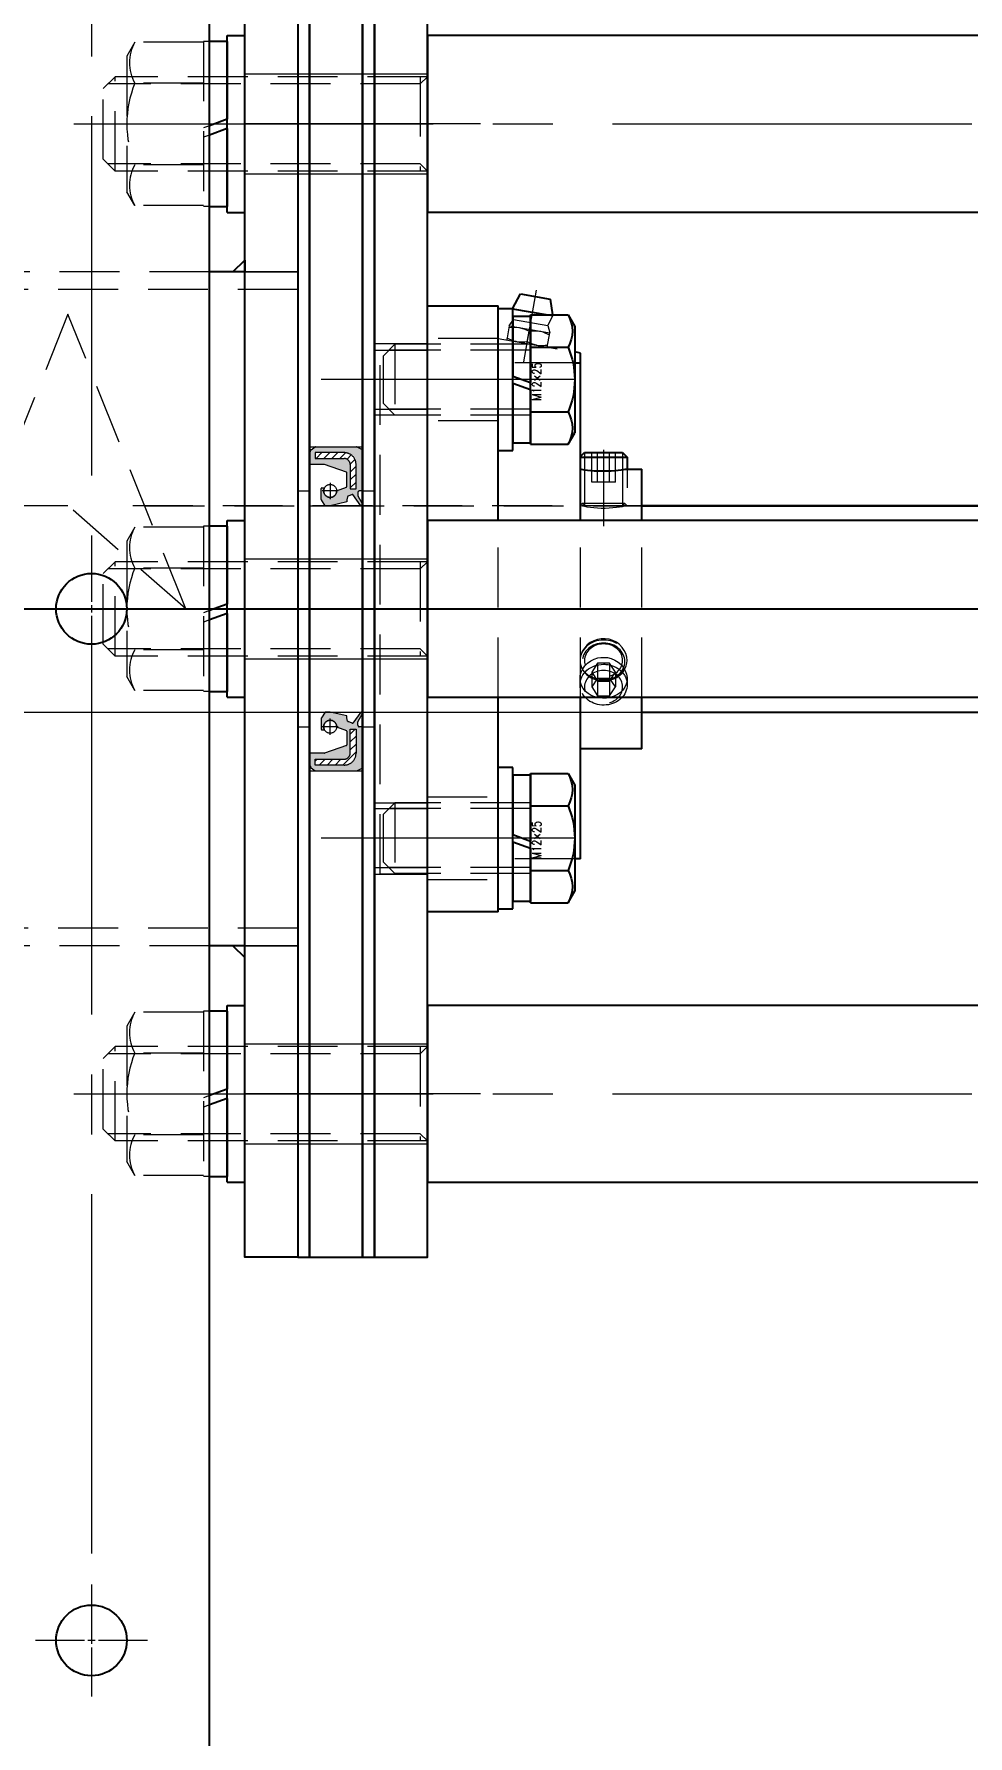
# Model space of a CAD drawing. Header units: millimetres. Extents: x 0 to 49006, y -7876 to 6995.
# Drawn here: x 39548.2 to 39706.7, y 1468.9 to 1757.7 of the extents above; entities that cross this region are included whole.
import ezdxf
from ezdxf import colors
from ezdxf.entities.mleader import LeaderData, LeaderLine
from ezdxf.enums import TextEntityAlignment as Align
from ezdxf.math import Vec2, Vec3

# ---------------------------------------------------------------- set-up
doc = ezdxf.new("R2010")
doc.units = ezdxf.units.MM
doc.header["$LTSCALE"] = 3.2
doc.header["$PDMODE"] = 99
doc.header["$PDSIZE"] = 1
for name, pattern in [('CENTER2', [28.575, 19.05, -3.175, 3.175, -3.175]), ('Dashed', [2, 1, -1]), ('HIDDEN2', [4.7625, 3.175, -1.5875])]:
    doc.linetypes.add(name, pattern=pattern)
for name, color, linetype, lineweight in [('01_外形線', 7, 'Continuous', 25), ('02_細線', 5, 'Continuous', 13), ('03_かくれ線', 6, 'HIDDEN2', 13), ('04_中心線', 1, 'CENTER2', 9), ('07_寸法線', 3, 'Continuous', 9), ('08_DIM', 3, 'Continuous', 13)]:
    doc.layers.add(name, color=color, linetype=linetype, lineweight=lineweight)
doc.styles.get("Standard").update_dxf_attribs({"font": 'txt.shx', "bigfont": 'extfont2.shx'})
doc.styles.add('寸法用', font='simplex.shx', dxfattribs={"width": 0.8, "bigfont": '@extfont2.shx'})
doc.dimstyles.new('機械製図用', dxfattribs={"dimtxt": 3.5, "dimasz": 3.5, "dimexe": 2, "dimexo": 0, "dimgap": 1.2, "dimtad": 1, "dimdsep": 46, "dimtxsty": '寸法用', "dimblk": 'OPEN30', "dimcen": 0, "dimclrd": 256, "dimclre": 256, "dimclrt": 7, "dimazin": 2, "dimtm": 1e-09, "dimtfac": 0.75, "dimtmove": 0, "dimatfit": 3, "dimldrblk": 'OPEN30', "dimfxl": 1, "dimlwd": -1, "dimlwe": -1, "dimarcsym": 0})
pattern_1 = [(45, (31655.3074, 1258.6442), (-0.67351921, 0.67351921), [])]

# ---------------------------------------------------------------- blocks, each defined once
blk = doc.blocks.new('AM_BALLOON1')
at = {"transparency": 16777216}
blk.add_circle((0, 0), 5, dxfattribs=at)
blk.add_attdef('B_NUMBER', text='', height=3, dxfattribs=at).set_placement((0, 0), align=Align.MIDDLE_CENTER)
blk = doc.blocks.new('_OPEN')
at = {"color": 0, "linetype": 'ByBlock'}
for p, q in [((-1, 0.167), (0, 0)), ((0, 0), (-1, -0.167)), ((0, 0), (-1, 0))]:
    blk.add_line(p, q, dxfattribs=at)
blk = doc.blocks.new('*U2288')
at = {"layer": '04_中心線', "color": 0, "linetype": 'CENTER2', "transparency": 16777216}
for p, q in [((0, 1.2), (0, 9.5)), ((-9.5, 0), (-1.2, 0)), ((1.2, 0), (9.5, 0)), ((0, -9.5), (0, -1.2))]:
    blk.add_line(p, q, dxfattribs=at)
at = {"layer": '04_中心線', "color": 0, "linetype": 'Continuous', "transparency": 16777216}
for p, q in [((-0.6, 0), (0.6, 0)), ((0, -0.6), (0, 0.6))]:
    blk.add_line(p, q, dxfattribs=at)
blk = doc.blocks.new('*U2289')
at = {"layer": '04_中心線', "color": 0, "linetype": 'CENTER2', "transparency": 16777216}
for p, q in [((0, 1.2), (0, 9.5)), ((-9.5, 0), (-1.2, 0)), ((1.2, 0), (9.5, 0)), ((0, -9.5), (0, -1.2))]:
    blk.add_line(p, q, dxfattribs=at)
at = {"layer": '04_中心線', "color": 0, "linetype": 'Continuous', "transparency": 16777216}
for p, q in [((-0.6, 0), (0.6, 0)), ((0, -0.6), (0, 0.6))]:
    blk.add_line(p, q, dxfattribs=at)
blk = doc.blocks.new('_Open30')
at = {"color": 0, "linetype": 'ByBlock', "lineweight": -2}
for p, q in [((-1, 0.268), (0, 0)), ((0, 0), (-1, -0.268)), ((0, 0), (-1, 0))]:
    blk.add_line(p, q, dxfattribs=at)
blk = doc.blocks.new('*D2294')
at = {"layer": '07_寸法線', "transparency": 16777216}
for p, q in [((38667.98, 1721.29), (38667.98, 2025.4)), ((39907.98, 1682.14), (39907.98, 2025.4)), ((38674.98, 2023.4), (39900.98, 2023.4))]:
    blk.add_line(p, q, dxfattribs=at)
at = {"layer": 'Defpoints', "color": 0, "transparency": 16777216}
for p in [(39907.98, 2023.4), (38667.98, 1717.29), (39907.98, 1678.14)]:
    blk.add_point(p, dxfattribs=at)
at = {"layer": '07_寸法線', "transparency": 16777216, "xscale": 7, "yscale": 7, "zscale": 7, "rotation": 180}
blk.add_blockref('_Open30', (38667.98, 2023.4), dxfattribs=at)
at = {"layer": '07_寸法線', "transparency": 16777216, "xscale": 7, "yscale": 7, "zscale": 7}
blk.add_blockref('_Open30', (39907.98, 2023.4), dxfattribs=at)
at = {"layer": '07_寸法線', "color": 7, "transparency": 16777216, "insert": (39287.98, 2032.4), "char_height": 14, "attachment_point": 5, "style": '寸法用'}
blk.add_mtext('1240', dxfattribs=at)

msp = doc.modelspace()

# ---------------------------------------------------------------- hatches: boundary and pattern name
at = {"layer": '03_かくれ線', "transparency": 33554521}
h = msp.add_hatch(color=256, dxfattribs=at)
h.dxf.hatch_style = 1
h.paths.add_polyline_path([(39599.58, 1680.135), (39601.243, 1680.785, 0.3088836), (39601.307, 1680.878), (39601.307, 1683.23, 0.3190695), (39601.24, 1683.325), (39597.48, 1684.635), (39595.08, 1684.635, -0.4142136), (39594.98, 1684.735), (39594.98, 1686.635), (39595.12, 1686.85), (39595.12, 1687.035, -0.5051343), (39595.249, 1687.131), (39595.954, 1687.618, -0.1522158), (39596.011, 1687.635), (39602.956, 1687.635, -0.1164338), (39603.001, 1687.625), (39603.925, 1687.163, -0.284079), (39603.98, 1687.074), (39603.98, 1680.235, -0.4142136), (39603.88, 1680.135), (39603.427, 1680.135, 0.4142136), (39603.177, 1679.885), (39603.177, 1679.306), (39603.98, 1677.911), (39603.687, 1677.635), (39602.331, 1679.517, 0.3459578), (39602.212, 1679.551), (39601.521, 1679.27, 0.2442226), (39601.431, 1679.165), (39601.307, 1678.626), (39601.307, 1678.297), (39598.48, 1677.635), (39597.642, 1677.635), (39596.996, 1678.626, -0.1455715), (39596.98, 1678.68), (39596.98, 1680.555, -0.4142136), (39597.08, 1680.655), (39597.51, 1680.655, 1.2821135)])
h.paths.add_polyline_path([(39601.873, 1680.521), (39602.873, 1680.521), (39602.873, 1684.635, 0.4142136), (39600.873, 1686.635), (39595.93, 1686.635), (39595.93, 1685.635), (39600.873, 1685.635, -0.4142136), (39601.873, 1684.635)], flags=16)
at = {"layer": '03_かくれ線'}
h = msp.add_hatch(dxfattribs=at)
h.set_pattern_fill('ANSI31', color=256, scale=0.3, angle=360)
h.set_pattern_definition(pattern_1)
h.paths.add_polyline_path([(39602.873, 1684.635), (39602.873, 1680.521), (39601.873, 1680.521), (39601.873, 1684.635, 0.4142136), (39600.873, 1685.635), (39595.93, 1685.635), (39595.93, 1686.635), (39600.873, 1686.635, -0.4142136)])
at = {"layer": '03_かくれ線', "transparency": 33554521}
h = msp.add_hatch(color=256, dxfattribs=at)
h.dxf.hatch_style = 1
h.paths.add_polyline_path([(39599.58, 1640.135), (39601.243, 1639.485, -0.3088836), (39601.307, 1639.392), (39601.307, 1637.04, -0.3190695), (39601.24, 1636.946), (39597.48, 1635.635), (39595.08, 1635.635, 0.4142136), (39594.98, 1635.535), (39594.98, 1633.635), (39595.12, 1633.42), (39595.12, 1633.235, 0.5051343), (39595.249, 1633.14), (39595.954, 1632.653, 0.1522158), (39596.011, 1632.635), (39602.956, 1632.635, 0.1164338), (39603.001, 1632.646), (39603.925, 1633.108, 0.284079), (39603.98, 1633.197), (39603.98, 1640.035, 0.4142136), (39603.88, 1640.135), (39603.427, 1640.135, -0.4142136), (39603.177, 1640.385), (39603.177, 1640.965), (39603.98, 1642.36), (39603.687, 1642.635), (39602.331, 1640.754, -0.3459578), (39602.212, 1640.719), (39601.521, 1641, -0.2442226), (39601.431, 1641.106), (39601.307, 1641.644), (39601.307, 1641.973), (39598.48, 1642.635), (39597.642, 1642.635), (39596.996, 1641.645, 0.1455715), (39596.98, 1641.59), (39596.98, 1639.716, 0.4142136), (39597.08, 1639.616), (39597.51, 1639.616, -1.2821135)])
h.paths.add_polyline_path([(39601.873, 1639.75), (39602.873, 1639.75), (39602.873, 1635.635, -0.4142136), (39600.873, 1633.635), (39595.93, 1633.635), (39595.93, 1634.635), (39600.873, 1634.635, 0.4142136), (39601.873, 1635.635)], flags=16)
at = {"layer": '03_かくれ線'}
h = msp.add_hatch(dxfattribs=at)
h.set_pattern_fill('ANSI31', color=256, scale=0.3, angle=360)
h.set_pattern_definition(pattern_1)
h.paths.add_polyline_path([(39602.873, 1635.635), (39602.873, 1639.75), (39601.873, 1639.75), (39601.873, 1635.635, -0.4142136), (39600.873, 1634.635), (39595.93, 1634.635), (39595.93, 1633.635), (39600.873, 1633.635, 0.4142136)])

# ---------------------------------------------------------------- linework, layer by layer
at = {"color": 0}
for p, q in [((39583.98, 1717.285), (39577.98, 1717.285)), ((39583.98, 1602.985), (39577.98, 1602.985))]:
    msp.add_line(p, q, dxfattribs=at)
for p, q in [((39651.38, 1677.635), (39713.58, 1677.635)), ((39713.58, 1677.635), (39651.38, 1677.635)), ((39477.98, 1660.135), (39905.975, 1660.135)), ((39651.38, 1642.635), (39713.58, 1642.635)), ((39651.38, 1642.635), (39714.02, 1642.635)), ((39764.98, 1592.863), (39614.98, 1592.863)), ((39614.98, 1592.863), (39614.98, 1562.863)), ((39614.98, 1562.863), (39754.98, 1562.863))]:
    msp.add_line(p, q)
for points in [[(39572.98, 1910.135), (39082.98, 1910.135), (39077.98, 1905.135), (39077.98, 1415.135), (39082.98, 1410.135), (39572.98, 1410.135), (39577.98, 1415.135), (39577.98, 1905.135)], [(39583.98, 1770.135), (39592.98, 1770.135), (39592.98, 1550.135), (39583.98, 1550.135)]]:
    msp.add_lwpolyline(points, close=True, dxfattribs=at)
for points in [[(39592.98, 1770.135), (39592.98, 1550.135), (39594.98, 1550.135), (39594.98, 1770.135)], [(39594.98, 1770.135), (39594.98, 1550.135), (39603.98, 1550.135), (39603.98, 1770.135)], [(39603.98, 1770.135), (39603.98, 1550.135), (39605.98, 1550.135), (39605.98, 1770.135)], [(39605.98, 1770.135), (39605.98, 1550.135), (39614.98, 1550.135), (39614.98, 1770.135)], [(39614.98, 1727.408), (39764.98, 1727.408), (39764.98, 1757.408), (39614.98, 1757.408)], [(39614.98, 1645.135), (39764.98, 1645.135), (39764.98, 1675.135), (39614.98, 1675.135)]]:
    msp.add_lwpolyline(points, close=True)
at = {"color": 3}
for points in [[(39583.98, 1717.285), (39581.98, 1717.285), (39581.98, 1717.285), (39583.98, 1719.285)], [(39583.98, 1602.985), (39581.98, 1602.985), (39581.98, 1602.985), (39583.98, 1600.985)]]:
    msp.add_lwpolyline(points, close=True, dxfattribs=at)
at = {"color": 0}
for centre in [(39557.98, 1660.135), (39557.98, 1485.135)]:
    msp.add_circle(centre, 6, dxfattribs=at)
at = {"layer": '01_外形線'}
for points in [[(39580.98, 1756.399), (39577.98, 1756.399)], [(39580.98, 1727.399), (39580.98, 1757.399)], [(39580.98, 1757.399), (39583.98, 1757.399)], [(39580.98, 1756.399), (39580.98, 1743.199)], [(39583.98, 1727.399), (39583.98, 1757.399)], [(39580.98, 1743.199), (39577.98, 1742.107)], [(39580.98, 1741.599), (39577.98, 1740.507)], [(39580.98, 1741.599), (39580.98, 1728.399)], [(39577.98, 1728.399), (39580.98, 1728.399)], [(39580.98, 1727.399), (39583.98, 1727.399)], [(39629.41, 1711.059), (39630.765, 1713.561)], [(39630.765, 1713.561), (39635.808, 1712.672)], [(39635.808, 1712.672), (39636.204, 1709.996)], [(39614.98, 1711.526), (39626.98, 1711.526)], [(39614.98, 1675.135), (39614.98, 1711.526)], [(39626.98, 1675.135), (39626.98, 1711.526)], [(39626.98, 1687.018), (39626.98, 1711.018)], [(39629.48, 1711.018), (39626.98, 1711.018)], [(39629.41, 1711.059), (39635.438, 1709.996)], [(39629.48, 1687.018), (39629.48, 1711.018)], [(39629.48, 1709.768), (39629.48, 1699.618)], [(39629.48, 1709.768), (39632.48, 1709.768)], [(39632.48, 1709.987), (39638.843, 1709.987)], [(39632.48, 1688.048), (39632.48, 1709.987)], [(39632.48, 1709.768), (39632.48, 1698.526)], [(39638.843, 1709.987), (39639.98, 1708.018)], [(39639.98, 1708.018), (39639.98, 1690.018)], [(39632.48, 1704.503), (39638.843, 1704.503)], [(39640.98, 1703.535), (39639.98, 1703.712)], [(39640.98, 1675.135), (39640.98, 1703.535)], [(39639.98, 1701.867), (39640.98, 1701.867)], [(39629.48, 1699.618), (39632.48, 1698.526)], [(39629.48, 1698.418), (39629.48, 1688.268)], [(39629.48, 1698.418), (39632.48, 1697.326)], [(39632.48, 1697.326), (39632.48, 1688.268)], [(39632.48, 1693.533), (39638.843, 1693.533)], [(39638.843, 1688.048), (39639.98, 1690.018)], [(39626.98, 1687.018), (39629.48, 1687.018)], [(39632.48, 1688.268), (39629.48, 1688.268)], [(39632.48, 1688.048), (39638.843, 1688.048)], [(39640.98, 1685.968), (39641.647, 1686.635)], [(39641.647, 1686.635), (39648.113, 1686.635)], [(39648.113, 1686.635), (39648.88, 1685.868)], [(39640.967, 1683.846), (39641.086, 1683.827), (39641.343, 1683.787), (39641.707, 1683.735), (39642.152, 1683.679), (39642.688, 1683.623), (39643.274, 1683.576), (39643.926, 1683.54), (39644.396, 1683.526), (39644.88, 1683.521)], [(39640.98, 1685.868), (39648.88, 1685.868)], [(39644.88, 1683.521), (39645.537, 1683.53), (39646.193, 1683.558), (39646.795, 1683.599), (39647.358, 1683.652), (39647.842, 1683.708), (39648.256, 1683.763), (39648.565, 1683.809), (39648.777, 1683.843), (39648.872, 1683.859), (39648.88, 1683.86)], [(39648.866, 1683.86), (39651.38, 1683.86)], [(39648.88, 1685.868), (39648.88, 1683.858)], [(39651.38, 1675.135), (39651.38, 1683.86)], [(39580.98, 1645.135), (39580.98, 1675.135)], [(39580.98, 1675.135), (39583.98, 1675.135)], [(39583.98, 1645.135), (39583.98, 1675.135)], [(39580.98, 1674.135), (39577.98, 1674.135)], [(39580.98, 1674.135), (39580.98, 1660.935)], [(39580.98, 1660.935), (39577.98, 1659.843)], [(39580.98, 1659.335), (39577.98, 1658.243)], [(39580.98, 1659.335), (39580.98, 1646.135)], [(39577.98, 1646.135), (39580.98, 1646.135)], [(39580.98, 1645.135), (39583.98, 1645.135)], [(39614.98, 1608.744), (39614.98, 1645.135)], [(39626.98, 1608.744), (39626.98, 1645.135)], [(39640.98, 1617.735), (39640.98, 1645.135)], [(39651.38, 1636.41), (39651.38, 1645.135)], [(39651.38, 1636.41), (39640.98, 1636.41)], [(39626.98, 1609.236), (39626.98, 1633.236)], [(39629.48, 1633.236), (39626.98, 1633.236)], [(39629.48, 1609.236), (39629.48, 1633.236)], [(39629.48, 1631.986), (39629.48, 1621.836)], [(39629.48, 1631.986), (39632.48, 1631.986)], [(39632.48, 1632.206), (39638.843, 1632.206)], [(39632.48, 1610.266), (39632.48, 1632.206)], [(39632.48, 1631.986), (39632.48, 1620.744)], [(39638.843, 1632.206), (39639.98, 1630.236)], [(39639.98, 1630.236), (39639.98, 1612.236)], [(39632.48, 1626.721), (39638.843, 1626.721)], [(39629.48, 1621.836), (39632.48, 1620.744)], [(39629.48, 1620.636), (39629.48, 1610.486)], [(39629.48, 1620.636), (39632.48, 1619.544)], [(39632.48, 1619.544), (39632.48, 1610.486)], [(39640.98, 1617.735), (39639.98, 1617.735)], [(39632.48, 1615.751), (39638.843, 1615.751)], [(39638.843, 1610.266), (39639.98, 1612.236)], [(39626.98, 1608.744), (39614.98, 1608.744)], [(39626.98, 1609.236), (39629.48, 1609.236)], [(39632.48, 1610.486), (39629.48, 1610.486)], [(39632.48, 1610.266), (39638.843, 1610.266)], [(39580.98, 1591.854), (39577.98, 1591.854)], [(39580.98, 1562.854), (39580.98, 1592.854)], [(39580.98, 1592.854), (39583.98, 1592.854)], [(39580.98, 1591.854), (39580.98, 1578.654)], [(39583.98, 1562.854), (39583.98, 1592.854)], [(39580.98, 1578.654), (39577.98, 1577.563)], [(39580.98, 1577.054), (39577.98, 1575.963)], [(39580.98, 1577.054), (39580.98, 1563.854)], [(39577.98, 1563.854), (39580.98, 1563.854)], [(39580.98, 1562.854), (39583.98, 1562.854)]]:
    msp.add_lwpolyline(points, dxfattribs=at)
for points in [[(39638.843, 1709.987, -0.2679491), (39638.843, 1704.503)], [(39638.843, 1704.503, -0.2073316), (39638.843, 1693.533)], [(39638.843, 1693.533, -0.2679491), (39638.843, 1688.048)], [(39638.843, 1632.206, -0.2679491), (39638.843, 1626.721)], [(39638.843, 1626.721, -0.2073316), (39638.843, 1615.751)], [(39638.843, 1615.751, -0.2679491), (39638.843, 1610.266)]]:
    msp.add_lwpolyline(points, format="xyb", dxfattribs=at)
at = {"layer": '02_細線'}
for points in [[(39641.647, 1686.635), (39641.647, 1683.744)], [(39648.113, 1686.635), (39648.113, 1683.744)]]:
    msp.add_lwpolyline(points, dxfattribs=at)
at = {"layer": '03_かくれ線'}
for p, q in [((39577.98, 1756.399), (39576.98, 1756.399)), ((39583.98, 1750.908), (39592.98, 1750.908)), ((39592.98, 1750.908), (39594.98, 1750.908)), ((39594.98, 1750.908), (39603.98, 1750.908)), ((39603.98, 1750.908), (39605.98, 1750.908)), ((39605.98, 1750.908), (39614.98, 1750.908)), ((39577.98, 1742.107), (39576.98, 1741.743)), ((39577.98, 1740.507), (39576.98, 1740.143)), ((39583.98, 1733.908), (39592.98, 1733.908)), ((39592.98, 1733.908), (39594.98, 1733.908)), ((39594.98, 1733.908), (39603.98, 1733.908)), ((39603.98, 1733.908), (39605.98, 1733.908)), ((39605.98, 1733.908), (39614.98, 1733.908)), ((39577.98, 1728.399), (39576.98, 1728.399)), ((39577.98, 1717.285), (39129.98, 1717.285)), ((39592.98, 1717.285), (39583.98, 1717.285)), ((39583.98, 1717.285), (39592.98, 1717.285)), ((39592.98, 1602.985), (39592.98, 1717.285)), ((39592.98, 1714.285), (39524.98, 1714.285)), ((39553.98, 1710.135), (39540.98, 1677.635)), ((39573.98, 1660.136), (39553.98, 1710.135)), ((39635.438, 1709.996), (39636.225, 1709.857)), ((39636.225, 1709.857), (39636.204, 1709.996)), ((39605.98, 1705.127), (39614.98, 1705.127)), ((39605.98, 1704.026), (39614.98, 1704.026)), ((39626.98, 1706.026), (39639.98, 1703.712)), ((39639.98, 1701.867), (39626.98, 1701.867)), ((39605.98, 1694.026), (39614.98, 1694.026)), ((39605.98, 1693.026), (39614.98, 1693.026)), ((39594.98, 1687.635), (39603.98, 1687.635)), ((39573.98, 1660.136), (39553.98, 1677.635)), ((39651.38, 1677.635), (39560.418, 1677.635)), ((39566.98, 1677.635), (39651.38, 1677.635)), ((39592.98, 1680.135), (39594.98, 1680.135)), ((39603.98, 1680.135), (39605.98, 1680.135)), ((39614.98, 1645.135), (39614.98, 1675.135)), ((39626.98, 1645.135), (39626.98, 1675.135)), ((39577.98, 1674.135), (39576.98, 1674.135)), ((39583.98, 1668.635), (39592.98, 1668.635)), ((39592.98, 1668.635), (39594.98, 1668.635)), ((39594.98, 1668.635), (39603.98, 1668.635)), ((39594.98, 1668.635), (39603.98, 1668.635)), ((39603.98, 1668.635), (39605.98, 1668.635)), ((39605.98, 1668.635), (39614.98, 1668.635)), ((39577.98, 1659.843), (39576.98, 1659.479)), ((39577.98, 1658.243), (39576.98, 1657.879)), ((39583.98, 1651.635), (39592.98, 1651.635)), ((39592.98, 1651.635), (39594.98, 1651.635)), ((39594.98, 1651.635), (39603.98, 1651.635)), ((39594.98, 1651.635), (39603.98, 1651.635)), ((39603.98, 1651.635), (39605.98, 1651.635)), ((39605.98, 1651.635), (39614.98, 1651.635)), ((39577.98, 1646.135), (39576.98, 1646.135)), ((39507.418, 1642.635), (39651.38, 1642.635)), ((39513.98, 1642.635), (39651.38, 1642.635)), ((39592.98, 1640.135), (39594.98, 1640.135)), ((39603.98, 1640.135), (39605.98, 1640.135)), ((39594.98, 1632.635), (39603.98, 1632.635)), ((39605.98, 1627.244), (39614.98, 1627.244)), ((39605.98, 1626.244), (39614.98, 1626.244)), ((39639.98, 1617.735), (39626.98, 1617.735)), ((39605.98, 1616.244), (39614.98, 1616.244)), ((39605.98, 1615.144), (39614.98, 1615.144)), ((39592.98, 1605.985), (39524.98, 1605.985)), ((39577.98, 1602.985), (39129.98, 1602.985)), ((39592.98, 1602.985), (39583.98, 1602.985)), ((39583.98, 1602.985), (39592.98, 1602.985)), ((39577.98, 1591.854), (39576.98, 1591.854)), ((39583.98, 1586.363), (39592.98, 1586.363)), ((39592.98, 1586.363), (39594.98, 1586.363)), ((39594.98, 1586.363), (39603.98, 1586.363)), ((39603.98, 1586.363), (39605.98, 1586.363)), ((39605.98, 1586.363), (39614.98, 1586.363)), ((39577.98, 1577.563), (39576.98, 1577.199)), ((39577.98, 1575.963), (39576.98, 1575.599)), ((39583.98, 1569.363), (39592.98, 1569.363)), ((39592.98, 1569.363), (39594.98, 1569.363)), ((39594.98, 1569.363), (39603.98, 1569.363)), ((39603.98, 1569.363), (39605.98, 1569.363)), ((39605.98, 1569.363), (39614.98, 1569.363)), ((39577.98, 1563.854), (39576.98, 1563.854))]:
    msp.add_line(p, q, dxfattribs=at)
for points in [[(39565.34, 1756.256), (39563.98, 1753.899)], [(39576.98, 1756.256), (39565.34, 1756.256)], [(39576.98, 1756.399), (39576.98, 1728.399)], [(39563.98, 1753.899), (39563.98, 1730.899)], [(39561.98, 1750.408), (39559.98, 1748.408)], [(39561.98, 1734.408), (39561.98, 1750.408)], [(39563.98, 1750.408), (39561.98, 1750.408)], [(39614.98, 1750.408), (39563.98, 1750.408)], [(39613.78, 1750.408), (39613.78, 1734.408)], [(39613.78, 1749.208), (39614.98, 1750.408)], [(39559.98, 1736.408), (39559.98, 1748.408)], [(39563.98, 1749.208), (39560.78, 1749.208)], [(39613.78, 1749.208), (39563.98, 1749.208)], [(39576.98, 1749.327), (39565.34, 1749.327)], [(39561.98, 1734.408), (39559.98, 1736.408)], [(39563.98, 1735.608), (39560.78, 1735.608)], [(39613.78, 1735.608), (39563.98, 1735.608)], [(39576.98, 1735.471), (39565.34, 1735.471)], [(39613.78, 1735.608), (39614.98, 1734.408)], [(39563.98, 1734.408), (39561.98, 1734.408)], [(39614.98, 1734.408), (39563.98, 1734.408)], [(39565.34, 1728.543), (39563.98, 1730.899)], [(39576.98, 1728.543), (39565.34, 1728.543)], [(39629.599, 1709.248), (39629.41, 1711.059)], [(39636.225, 1709.857), (39635.429, 1708.22)], [(39628.857, 1708.151), (39628.433, 1705.748)], [(39628.802, 1707.843), (39629.244, 1707.895), (39629.686, 1707.917), (39630.135, 1707.903), (39630.58, 1707.847)], [(39628.857, 1708.151), (39629.599, 1709.248)], [(39628.857, 1708.151), (39635.75, 1706.935)], [(39629.599, 1709.248), (39635.429, 1708.22)], [(39630.58, 1707.847), (39630.702, 1707.823), (39631.099, 1707.724), (39631.488, 1707.591), (39632.249, 1707.235)], [(39631.934, 1705.448), (39632.249, 1707.235)], [(39632.249, 1707.235), (39632.691, 1707.287), (39633.133, 1707.309), (39633.582, 1707.295), (39634.027, 1707.239)], [(39634.027, 1707.239), (39634.149, 1707.216), (39634.546, 1707.116), (39634.935, 1706.983), (39635.696, 1706.627)], [(39635.327, 1704.532), (39635.75, 1706.935)], [(39635.429, 1708.22), (39635.75, 1706.935)], [(39606.98, 1615.135), (39606.98, 1705.135)], [(39606.98, 1705.135), (39614.98, 1705.135)], [(39609.48, 1705.018), (39607.48, 1703.018)], [(39632.48, 1704.018), (39608.48, 1704.018)], [(39632.48, 1705.018), (39609.48, 1705.018)], [(39609.48, 1705.018), (39609.48, 1693.018)], [(39626.98, 1706.026), (39614.98, 1706.026)], [(39630.156, 1705.444), (39630.034, 1705.467), (39629.637, 1705.567), (39629.249, 1705.7), (39628.487, 1706.056)], [(39631.934, 1705.448), (39631.493, 1705.395), (39631.05, 1705.373), (39630.601, 1705.388), (39630.156, 1705.444)], [(39633.603, 1704.836), (39633.481, 1704.859), (39633.084, 1704.959), (39632.696, 1705.092), (39631.934, 1705.448)], [(39635.381, 1704.84), (39634.939, 1704.788), (39634.497, 1704.766), (39634.048, 1704.78), (39633.603, 1704.836)], [(39607.48, 1703.018), (39607.48, 1695.018)], [(39609.48, 1693.018), (39607.48, 1695.018)], [(39632.48, 1694.018), (39608.48, 1694.018)], [(39632.48, 1693.018), (39609.48, 1693.018)], [(39626.98, 1692.026), (39614.98, 1692.026)], [(39642.859, 1681.635), (39642.859, 1686.635)], [(39643.87, 1681.635), (39643.87, 1686.635)], [(39645.89, 1681.635), (39645.89, 1686.635)], [(39646.901, 1681.635), (39646.901, 1686.635)], [(39640.88, 1685.868), (39640.98, 1685.968)], [(39640.88, 1683.86), (39640.88, 1685.868)], [(39640.88, 1685.868), (39640.98, 1685.868)], [(39640.88, 1683.86), (39640.967, 1683.846)], [(39641.647, 1683.744), (39641.647, 1677.635)], [(39645.12, 1683.522), (39644.767, 1683.521)], [(39648.113, 1683.744), (39648.113, 1677.635)], [(39646.901, 1681.635), (39642.859, 1681.635)], [(39553.98, 1677.635), (39486.98, 1677.635)], [(39594.98, 1677.635), (39603.98, 1677.635)], [(39640.88, 1677.635), (39641.263, 1678.019)], [(39648.88, 1677.635), (39648.826, 1677.623), (39648.661, 1677.587), (39648.399, 1677.532), (39648.032, 1677.461), (39647.584, 1677.385), (39647.046, 1677.309), (39646.455, 1677.245), (39645.799, 1677.197), (39645.146, 1677.174), (39644.465, 1677.177), (39643.829, 1677.204), (39643.204, 1677.254), (39642.637, 1677.319), (39642.117, 1677.395), (39641.676, 1677.471), (39641.315, 1677.541), (39641.063, 1677.595), (39640.914, 1677.628), (39640.88, 1677.635)], [(39641.647, 1677.635), (39641.263, 1678.019)], [(39648.496, 1678.019), (39641.263, 1678.019)], [(39648.496, 1678.019), (39648.113, 1677.635)], [(39648.496, 1678.019), (39648.88, 1677.635)], [(39640.98, 1645.135), (39640.98, 1675.135)], [(39651.38, 1645.135), (39651.38, 1675.135)], [(39565.34, 1673.992), (39563.98, 1671.635)], [(39576.98, 1673.992), (39565.34, 1673.992)], [(39576.98, 1674.135), (39576.98, 1646.135)], [(39563.98, 1671.635), (39563.98, 1648.635)], [(39561.98, 1668.135), (39559.98, 1666.135)], [(39559.98, 1654.135), (39559.98, 1666.135)], [(39563.98, 1666.935), (39560.78, 1666.935)], [(39561.98, 1652.135), (39561.98, 1668.135)], [(39563.98, 1668.135), (39561.98, 1668.135)], [(39614.98, 1668.135), (39563.98, 1668.135)], [(39613.78, 1666.935), (39563.98, 1666.935)], [(39576.98, 1667.064), (39565.34, 1667.064)], [(39613.78, 1668.135), (39613.78, 1652.135)], [(39613.78, 1666.935), (39614.98, 1668.135)], [(39648.88, 1651.385), (39648.824, 1651.965), (39648.661, 1652.54), (39648.394, 1653.092), (39648.032, 1653.605), (39647.577, 1654.069), (39647.046, 1654.46), (39646.446, 1654.768), (39645.799, 1654.976), (39645.136, 1655.073), (39644.465, 1655.06), (39643.82, 1654.94), (39643.204, 1654.721), (39642.63, 1654.407), (39642.117, 1654.011), (39641.671, 1653.535), (39641.315, 1653.003), (39641.06, 1652.432), (39640.966, 1652.109)], [(39561.98, 1652.135), (39559.98, 1654.135)], [(39563.98, 1653.335), (39560.78, 1653.335)], [(39563.98, 1652.135), (39561.98, 1652.135)], [(39613.78, 1653.335), (39563.98, 1653.335)], [(39614.98, 1652.135), (39563.98, 1652.135)], [(39576.98, 1653.207), (39565.34, 1653.207)], [(39613.78, 1653.335), (39614.98, 1652.135)], [(39640.966, 1652.109), (39640.914, 1651.841), (39640.88, 1651.385)], [(39640.88, 1648.273), (39640.928, 1648.813), (39641.086, 1649.386), (39641.348, 1649.936), (39641.707, 1650.445), (39642.159, 1650.903), (39642.688, 1651.289), (39643.284, 1651.591), (39643.926, 1651.797), (39644.399, 1651.879), (39644.88, 1651.907)], [(39644.88, 1651.907), (39645.546, 1651.853), (39646.193, 1651.696), (39646.803, 1651.44), (39647.358, 1651.096), (39647.849, 1650.67), (39648.256, 1650.18), (39648.569, 1649.637), (39648.777, 1649.061), (39648.873, 1648.478), (39648.88, 1648.273)], [(39640.88, 1651.385), (39640.9, 1651.037), (39640.962, 1650.698), (39640.975, 1650.645)], [(39640.975, 1650.645), (39641.146, 1650.173), (39641.43, 1649.691), (39641.813, 1649.257), (39642.279, 1648.886), (39642.83, 1648.581), (39643.439, 1648.355), (39644.088, 1648.212), (39644.761, 1648.154), (39645.421, 1648.181), (39646.066, 1648.288), (39646.674, 1648.474), (39647.234, 1648.735), (39647.739, 1649.076), (39648.165, 1649.484), (39648.504, 1649.961), (39648.739, 1650.489), (39648.844, 1650.929), (39648.88, 1651.385)], [(39643.87, 1650.901), (39642.859, 1649.385)], [(39642.859, 1649.385), (39642.859, 1646.885)], [(39642.859, 1649.385), (39643.87, 1647.87)], [(39645.89, 1650.901), (39643.87, 1650.901)], [(39643.87, 1650.901), (39643.87, 1648.401)], [(39646.901, 1649.385), (39645.89, 1650.901)], [(39645.89, 1650.901), (39645.89, 1648.401)], [(39645.89, 1647.87), (39646.901, 1649.385)], [(39646.901, 1649.385), (39646.901, 1646.885)], [(39565.34, 1646.279), (39563.98, 1648.635)], [(39576.98, 1646.279), (39565.34, 1646.279)], [(39640.88, 1647.269), (39640.88, 1648.273)], [(39648.88, 1648.273), (39648.856, 1647.897), (39648.729, 1647.343), (39648.496, 1646.822), (39648.161, 1646.348), (39647.737, 1645.931), (39647.225, 1645.578), (39646.648, 1645.302), (39646.018, 1645.108), (39645.355, 1645.001), (39644.686, 1644.983), (39644.023, 1645.051), (39643.389, 1645.205), (39642.796, 1645.44), (39642.256, 1645.755), (39641.79, 1646.141), (39641.406, 1646.597), (39641.121, 1647.107), (39640.945, 1647.657), (39640.88, 1648.233), (39640.88, 1648.273)], [(39643.87, 1648.401), (39642.859, 1646.885)], [(39642.859, 1646.885), (39643.87, 1645.37)], [(39643.87, 1648.401), (39645.89, 1648.401)], [(39643.87, 1647.87), (39643.87, 1645.37)], [(39643.87, 1647.87), (39645.89, 1647.87)], [(39646.901, 1646.885), (39645.89, 1648.401)], [(39645.89, 1647.87), (39645.89, 1645.37)], [(39645.89, 1645.37), (39646.901, 1646.885)], [(39648.88, 1648.274), (39648.88, 1647.269)], [(39643.87, 1645.37), (39645.89, 1645.37)], [(39594.98, 1642.635), (39603.98, 1642.635)], [(39609.48, 1627.236), (39607.48, 1625.236)], [(39632.48, 1626.236), (39608.48, 1626.236)], [(39632.48, 1627.236), (39609.48, 1627.236)], [(39609.48, 1627.236), (39609.48, 1615.236)], [(39614.98, 1628.244), (39626.98, 1628.244)], [(39607.48, 1625.236), (39607.48, 1617.236)], [(39609.48, 1615.236), (39607.48, 1617.236)], [(39614.98, 1615.135), (39606.98, 1615.135)], [(39632.48, 1616.236), (39608.48, 1616.236)], [(39632.48, 1615.236), (39609.48, 1615.236)], [(39614.98, 1614.244), (39626.98, 1614.244)], [(39565.34, 1591.711), (39563.98, 1589.354)], [(39576.98, 1591.711), (39565.34, 1591.711)], [(39576.98, 1591.854), (39576.98, 1563.854)], [(39563.98, 1589.354), (39563.98, 1566.354)], [(39561.98, 1585.863), (39559.98, 1583.863)], [(39561.98, 1569.863), (39561.98, 1585.863)], [(39563.98, 1585.863), (39561.98, 1585.863)], [(39614.98, 1585.863), (39563.98, 1585.863)], [(39613.78, 1585.863), (39613.78, 1569.863)], [(39613.78, 1584.663), (39614.98, 1585.863)], [(39559.98, 1571.863), (39559.98, 1583.863)], [(39563.98, 1584.663), (39560.78, 1584.663)], [(39613.78, 1584.663), (39563.98, 1584.663)], [(39576.98, 1584.783), (39565.34, 1584.783)], [(39561.98, 1569.863), (39559.98, 1571.863)], [(39563.98, 1571.063), (39560.78, 1571.063)], [(39613.78, 1571.063), (39563.98, 1571.063)], [(39576.98, 1570.926), (39565.34, 1570.926)], [(39613.78, 1571.063), (39614.98, 1569.863)], [(39563.98, 1569.863), (39561.98, 1569.863)], [(39614.98, 1569.863), (39563.98, 1569.863)], [(39565.34, 1563.998), (39563.98, 1566.354)], [(39576.98, 1563.998), (39565.34, 1563.998)]]:
    msp.add_lwpolyline(points, dxfattribs=at)
for points in [[(39565.34, 1756.256, 0.2679491), (39565.34, 1749.327)], [(39565.34, 1749.327, 0.1963667), (39565.34, 1735.471)], [(39565.34, 1735.471, 0.2679491), (39565.34, 1728.543)], [(39594.98, 1660.135), (39594.98, 1684.735), (39594.98, 1686.635), (39595.12, 1686.85), (39595.12, 1687.035, -0.4142136), (39595.22, 1687.135), (39595.256, 1687.135), (39595.954, 1687.618, -0.1522158), (39596.011, 1687.635), (39602.956, 1687.635, -0.1164338), (39603.001, 1687.625), (39603.925, 1687.163, -0.284079), (39603.98, 1687.074), (39603.98, 1680.235), (39603.98, 1660.135)], [(39565.34, 1673.992, 0.2679491), (39565.34, 1667.064)], [(39565.34, 1667.064, 0.1963667), (39565.34, 1653.207)], [(39594.98, 1660.135), (39594.98, 1635.535), (39594.98, 1633.635), (39595.12, 1633.42), (39595.12, 1633.235, 0.4142136), (39595.22, 1633.135), (39595.256, 1633.135), (39595.954, 1632.653, 0.1522158), (39596.011, 1632.635), (39602.956, 1632.635, 0.1164338), (39603.001, 1632.646), (39603.925, 1633.108, 0.284079), (39603.98, 1633.197), (39603.98, 1640.035), (39603.98, 1660.135)], [(39565.34, 1653.207, 0.2679491), (39565.34, 1646.279)], [(39565.34, 1591.711, 0.2679491), (39565.34, 1584.783)], [(39565.34, 1584.783, 0.1963667), (39565.34, 1570.926)], [(39565.34, 1570.926, 0.2679491), (39565.34, 1563.998)]]:
    msp.add_lwpolyline(points, format="xyb", dxfattribs=at)
for points in [[(39601.307, 1678.297), (39598.48, 1677.635), (39597.642, 1677.635), (39596.996, 1678.626, -0.1455715), (39596.98, 1678.68), (39596.98, 1680.555, -0.4142136), (39597.08, 1680.655), (39597.51, 1680.655, 1.2821135), (39599.58, 1680.135), (39601.243, 1680.785, 0.3088836), (39601.307, 1680.878), (39601.307, 1683.23, 0.3190695), (39601.24, 1683.325), (39597.496, 1684.63, 0.0840374), (39597.463, 1684.635), (39595.08, 1684.635, -0.4142136), (39594.98, 1684.735), (39594.98, 1686.635), (39595.12, 1686.85), (39595.12, 1687.035, -0.4142136), (39595.22, 1687.135), (39595.256, 1687.135), (39595.954, 1687.618, -0.1522158), (39596.011, 1687.635), (39602.956, 1687.635, -0.1164338), (39603.001, 1687.625), (39603.925, 1687.163, -0.284079), (39603.98, 1687.074), (39603.98, 1680.235, -0.4142136), (39603.88, 1680.135), (39603.427, 1680.135, 0.4142136), (39603.177, 1679.885), (39603.177, 1679.306), (39603.98, 1677.911), (39603.687, 1677.635), (39602.331, 1679.517, 0.3459578), (39602.212, 1679.551), (39601.521, 1679.27, 0.2442226), (39601.431, 1679.165), (39601.307, 1678.626)], [(39595.93, 1685.635), (39600.873, 1685.635, -0.4142136), (39601.873, 1684.635), (39601.873, 1680.521), (39602.873, 1680.521), (39602.873, 1684.635, 0.4142136), (39600.873, 1686.635), (39595.93, 1686.635)], [(39601.307, 1641.973), (39598.48, 1642.635), (39597.642, 1642.635), (39596.996, 1641.645, 0.1455715), (39596.98, 1641.59), (39596.98, 1639.716, 0.4142136), (39597.08, 1639.616), (39597.51, 1639.616, -1.2821135), (39599.58, 1640.135), (39601.243, 1639.485, -0.3088836), (39601.307, 1639.392), (39601.307, 1637.04, -0.3190695), (39601.24, 1636.946), (39597.496, 1635.641, -0.0840374), (39597.463, 1635.635), (39595.08, 1635.635, 0.4142136), (39594.98, 1635.535), (39594.98, 1633.635), (39595.12, 1633.42), (39595.12, 1633.235, 0.4142136), (39595.22, 1633.135), (39595.256, 1633.135), (39595.954, 1632.653, 0.1522158), (39596.011, 1632.635), (39602.956, 1632.635, 0.1164338), (39603.001, 1632.646), (39603.925, 1633.108, 0.284079), (39603.98, 1633.197), (39603.98, 1640.035, 0.4142136), (39603.88, 1640.135), (39603.427, 1640.135, -0.4142136), (39603.177, 1640.385), (39603.177, 1640.965), (39603.98, 1642.36), (39603.687, 1642.635), (39602.331, 1640.754, -0.3459578), (39602.212, 1640.719), (39601.521, 1641, -0.2442226), (39601.431, 1641.106), (39601.307, 1641.644)], [(39595.93, 1634.635), (39600.873, 1634.635, 0.4142136), (39601.873, 1635.635), (39601.873, 1639.75), (39602.873, 1639.75), (39602.873, 1635.635, -0.4142136), (39600.873, 1633.635), (39595.93, 1633.635)]]:
    msp.add_lwpolyline(points, format="xyb", close=True, dxfattribs=at)
at = {"layer": '03_かくれ線', "linetype": 'Dashed'}
for points in [[(39640.88, 1683.86), (39640.88, 1677.635)], [(39648.88, 1683.86), (39648.88, 1677.635)]]:
    msp.add_lwpolyline(points, dxfattribs=at)
at = {"layer": '03_かくれ線'}
for centre in [(39598.48, 1680.135), (39598.48, 1640.135)]:
    msp.add_circle(centre, 1.1, dxfattribs=at)
at = {"layer": '03_かくれ線', "extrusion": (0, 0, -1)}
for centre, major_axis in [((39644.88, 1651.385), (-4, 0)), ((39644.88, 1651.194), (3.616, 0)), ((39644.88, 1651.385), (3.233, 0)), ((39644.88, 1646.885), (3.233, 0))]:
    msp.add_ellipse(centre, major_axis=major_axis, ratio=0.8660254, dxfattribs=at)
for start_param, end_param in [(0, 1.5707963), (1.5707963, 3.1415927), (6.05911, 6.2831853), (3.1415927, 6.05911)]:
    msp.add_ellipse((39644.88, 1647.269), major_axis=(-4, 0), ratio=0.8660254, start_param=start_param, end_param=end_param, dxfattribs=at)
at = {"layer": '04_中心線'}
for p, q in [((39557.98, 1835.135), (39557.98, 1485.135)), ((39554.98, 1742.408), (39802.98, 1742.408)), ((39573.983, 1742.408), (39603.356, 1742.408)), ((39603.98, 1742.408), (39583.98, 1742.408)), ((39614.98, 1742.408), (39594.98, 1742.408)), ((39623.98, 1742.408), (39596.98, 1742.408)), ((39623.98, 1699.035), (39596.98, 1699.035)), ((39598.56, 1660.135), (38657.98, 1660.135)), ((38678.096, 1660.135), (39890.98, 1660.135)), ((39554.98, 1660.135), (39802.98, 1660.135)), ((39573.983, 1660.135), (39603.356, 1660.135)), ((39603.98, 1660.135), (39583.98, 1660.135)), ((39586.52, 1660.135), (39890.98, 1660.135)), ((39614.98, 1660.135), (39594.98, 1660.135)), ((39623.98, 1660.135), (39596.98, 1660.135)), ((39623.98, 1660.135), (39596.98, 1660.135)), ((39623.98, 1621.236), (39596.98, 1621.236)), ((39554.98, 1577.863), (39802.98, 1577.863)), ((39573.983, 1577.863), (39603.356, 1577.863)), ((39603.98, 1577.863), (39583.98, 1577.863)), ((39614.98, 1577.863), (39594.98, 1577.863)), ((39623.98, 1577.863), (39596.98, 1577.863))]:
    msp.add_line(p, q, dxfattribs=at)
for points in [[(39563.98, 1742.399), (39576.98, 1742.399)], [(39576.98, 1742.399), (39580.98, 1742.399)], [(39580.98, 1742.399), (39583.98, 1742.399)], [(39606.23, 1742.408), (39592.73, 1742.408)], [(39631.331, 1702.028), (39633.477, 1714.197)], [(39639.98, 1699.018), (39607.48, 1699.018)], [(39627.58, 1699.026), (39614.38, 1699.026)], [(39629.48, 1699.018), (39626.98, 1699.018)], [(39644.88, 1687.085), (39644.88, 1674.174)], [(39598.48, 1681.51), (39598.48, 1678.76)], [(39599.855, 1680.135), (39597.105, 1680.135)], [(39563.98, 1660.135), (39576.98, 1660.135)], [(39576.98, 1660.135), (39580.98, 1660.135)], [(39580.98, 1660.135), (39583.98, 1660.135)], [(39606.23, 1660.135), (39592.73, 1660.135)], [(39606.23, 1660.135), (39592.73, 1660.135)], [(39604.76, 1660.135), (39653.6, 1660.135)], [(39599.855, 1640.135), (39597.105, 1640.135)], [(39598.48, 1638.76), (39598.48, 1641.51)], [(39639.98, 1621.236), (39607.48, 1621.236)], [(39627.58, 1621.244), (39614.38, 1621.244)], [(39629.48, 1621.236), (39626.98, 1621.236)], [(39563.98, 1577.854), (39576.98, 1577.854)], [(39576.98, 1577.854), (39580.98, 1577.854)], [(39580.98, 1577.854), (39583.98, 1577.854)], [(39606.23, 1577.863), (39592.73, 1577.863)]]:
    msp.add_lwpolyline(points, dxfattribs=at)

# ---------------------------------------------------------------- block references
at = {"layer": '04_中心線', "linetype": 'CENTER2', "rotation": 180}
for name, p in [('*U2288', (39557.98, 1660.135)), ('*U2289', (39557.98, 1485.135))]:
    msp.add_blockref(name, p, dxfattribs=at)

# ---------------------------------------------------------------- texts
at = {"layer": '03_かくれ線', "style": '寸法用', "width": 0.8}
for p in [(39634.28, 1695.452), (39634.28, 1617.671)]:
    msp.add_text('M12×25', height=1.5, rotation=90, dxfattribs=at).set_placement(p)

# ---------------------------------------------------------------- dimensions: what is measured, and where the dimension line sits
at = {"layer": '07_寸法線'}
dim = msp.add_linear_dim(base=(39907.98, 2023.399), p1=(38667.98, 1717.285), p2=(39907.98, 1678.135), dimstyle='機械製図用', override={"dimtxt": 14, "dimasz": 7, "dimexo": 4, "dimgap": 2}, dxfattribs=at)
dim.commit()
dim.dimension.update_dxf_attribs({"geometry": '*D2294', "text_midpoint": (39287.98, 2032.399)})

# ---------------------------------------------------------------- leaders
at = {"layer": '08_DIM'}
ml = msp.add_multileader_block('Standard', dxfattribs=at)
ml.set_content('AM_BALLOON1', color=256, scale=6)
ml.set_attribute('B_NUMBER', 'N', width=0)
ml.set_leader_properties(color=256, linetype='ByLayer', lineweight=-1)
ml.set_arrow_properties(name='OPEN')
ml.build(insert=Vec2(0, 0))
ml.multileader.update_dxf_attribs({"leader_type": 0, "has_dogleg": 0, "text_right_attachment_type": 6, "dogleg_length": 0, "arrow_head_size": 12, "scale": 6, "block_connection_type": 1})
ctx = ml.context
ctx.base_point, ctx.scale, ctx.char_height, ctx.arrow_head_size, ctx.landing_gap_size, ctx.plane_origin = Vec3(42470.67, 2179.738), 6, 24, 12, 12, Vec3(42470.67, 2179.738)
ctx.right_attachment, ctx.attachment_type = 6, 1
notes = []
notes.append((ctx, [(0, (0, 0, 0), (0, 0), (1, 0), 1, [])]))
ctx.block.insert = Vec3(42470.67, 2179.738)
ml = msp.add_multileader_block('Standard', dxfattribs=at)
ml.set_content('AM_BALLOON1', color=256, scale=6)
ml.set_attribute('B_NUMBER', 'S', width=0)
ml.set_leader_properties(color=256, linetype='ByLayer', lineweight=-1)
ml.set_arrow_properties(name='OPEN')
ml.build(insert=Vec2(0, 0))
ml.multileader.update_dxf_attribs({"leader_type": 0, "has_dogleg": 0, "text_right_attachment_type": 6, "dogleg_length": 0, "arrow_head_size": 12, "scale": 6, "block_connection_type": 1})
ctx = ml.context
ctx.base_point, ctx.scale, ctx.char_height, ctx.arrow_head_size, ctx.landing_gap_size, ctx.plane_origin = Vec3(42373.487, 2107.349), 6, 24, 12, 12, Vec3(42373.487, 2107.349)
ctx.right_attachment, ctx.attachment_type = 6, 1
notes.append((ctx, [(0, (0, 0, 0), (0, 0), (1, 0), 1, [])]))
ctx.block.insert = Vec3(42373.487, 2107.349)
ml = msp.add_multileader_block('Standard', dxfattribs=at)
ml.set_content('AM_BALLOON1', color=256, scale=6)
ml.set_attribute('B_NUMBER', 'D', width=0)
ml.set_leader_properties(color=256, linetype='ByLayer', lineweight=-1)
ml.set_arrow_properties(name='OPEN')
ml.build(insert=Vec2(0, 0))
ml.multileader.update_dxf_attribs({"leader_type": 0, "has_dogleg": 0, "text_right_attachment_type": 6, "dogleg_length": 0, "arrow_head_size": 12, "scale": 6, "block_connection_type": 1})
ctx = ml.context
ctx.base_point, ctx.scale, ctx.char_height, ctx.arrow_head_size, ctx.landing_gap_size, ctx.plane_origin = Vec3(42501.647, 1801.517), 6, 24, 12, 12, Vec3(42501.647, 1801.517)
ctx.right_attachment, ctx.attachment_type = 6, 1
notes.append((ctx, [(0, (0, 0, 0), (0, 0), (1, 0), 1, [])]))
ctx.block.insert = Vec3(42501.647, 1801.517)
ml = msp.add_multileader_block('Standard', dxfattribs=at)
ml.set_content('AM_BALLOON1', color=256, scale=6)
ml.set_attribute('B_NUMBER', 'C', width=0)
ml.set_leader_properties(color=256, linetype='ByLayer', lineweight=-1)
ml.set_arrow_properties(name='OPEN')
ml.build(insert=Vec2(0, 0))
ml.multileader.update_dxf_attribs({"leader_type": 0, "has_dogleg": 0, "text_right_attachment_type": 6, "dogleg_length": 0, "arrow_head_size": 12, "scale": 6, "block_connection_type": 1})
ctx = ml.context
ctx.base_point, ctx.scale, ctx.char_height, ctx.arrow_head_size, ctx.landing_gap_size, ctx.plane_origin = Vec3(42500.521, 1733.139), 6, 24, 12, 12, Vec3(42500.521, 1733.139)
ctx.right_attachment, ctx.attachment_type = 6, 1
notes.append((ctx, [(0, (0, 0, 0), (0, 0), (1, 0), 1, [])]))
ctx.block.insert = Vec3(42500.521, 1733.139)
ml = msp.add_multileader_block('Standard', dxfattribs=at)
ml.set_content('AM_BALLOON1', color=256, scale=8)
ml.set_attribute('B_NUMBER', 'I', width=0)
ml.set_leader_properties(color=256, linetype='ByLayer', lineweight=-1)
ml.set_arrow_properties(name='OPEN')
ml.build(insert=Vec2(0, 0))
ml.multileader.update_dxf_attribs({"leader_type": 0, "has_dogleg": 0, "text_right_attachment_type": 6, "dogleg_length": 0, "arrow_head_size": 16, "scale": 8, "block_connection_type": 1})
ctx = ml.context
ctx.base_point, ctx.scale, ctx.char_height, ctx.arrow_head_size, ctx.landing_gap_size, ctx.plane_origin = Vec3(40183.377, 1678.031), 8, 32, 16, 16, Vec3(40183.377, 1678.031)
ctx.right_attachment, ctx.attachment_type = 6, 1
notes.append((ctx, [(0, (0, 0, 0), (0, 0), (1, 0), 1, [])]))
ctx.block.insert = Vec3(40183.377, 1678.031)
ml = msp.add_multileader_block('Standard', dxfattribs=at)
ml.set_content('AM_BALLOON1', color=256, scale=6)
ml.set_attribute('B_NUMBER', 'B', width=0)
ml.set_leader_properties(color=256, linetype='ByLayer', lineweight=-1)
ml.set_arrow_properties(name='OPEN')
ml.build(insert=Vec2(0, 0))
ml.multileader.update_dxf_attribs({"leader_type": 0, "has_dogleg": 0, "text_right_attachment_type": 6, "dogleg_length": 0, "arrow_head_size": 12, "scale": 6, "block_connection_type": 1})
ctx = ml.context
ctx.base_point, ctx.scale, ctx.char_height, ctx.arrow_head_size, ctx.landing_gap_size, ctx.plane_origin = Vec3(42499.342, 1665.338), 6, 24, 12, 12, Vec3(42499.342, 1665.338)
ctx.right_attachment, ctx.attachment_type = 6, 1
notes.append((ctx, [(0, (0, 0, 0), (0, 0), (1, 0), 1, [])]))
ctx.block.insert = Vec3(42499.342, 1665.338)
for ctx, leaders in notes:
    for number, flags, end, landing, length, lines in leaders:
        leader = LeaderData()
        leader.index, (leader.has_last_leader_line, leader.has_dogleg_vector, leader.attachment_direction) = number, flags
        leader.last_leader_point, leader.dogleg_vector, leader.dogleg_length = Vec3(end), Vec3(landing), length
        for number, points, colour, breaks in lines:
            line = LeaderLine()
            line.index, line.vertices, line.color, line.breaks = number, Vec3.list(points), colors.encode_raw_color(colour), breaks
            leader.lines.append(line)
        ctx.leaders.append(leader)

doc.saveas('drawing.dxf')
